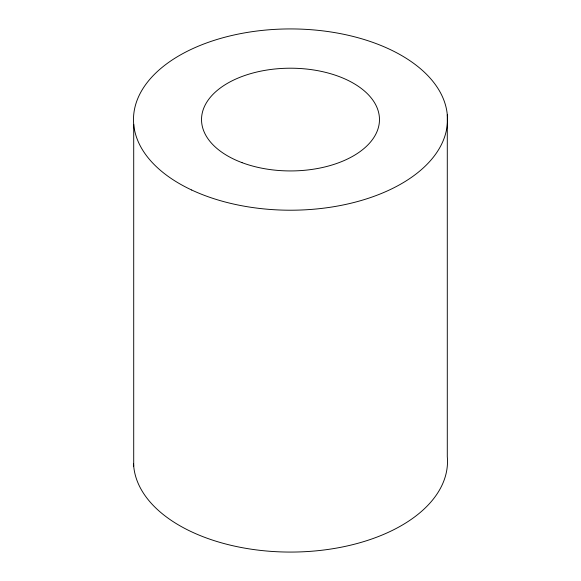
<?xml version="1.0" encoding="UTF-8"?>
<svg xmlns="http://www.w3.org/2000/svg" width="581" height="581" viewBox="0 0 581 581"><rect width="100%" height="100%" fill="white"/><g stroke="black" fill="none" stroke-linecap="round" stroke-linejoin="round"><path stroke-width="0.87" d="M447.29 114.827L447.29 456.681A157.008 90.643 0 0 1 296.383 552.008A157.008 90.643 0 0 1 133.536 463.471M133.71 124.319L133.71 466.173M191.694 190.016A157.008 90.643 0 0 0 445.576 133.753A157.008 90.643 0 0 0 234.237 34.947A157.008 90.643 0 0 0 191.694 190.016M242.045 162.651A88.973 51.368 0 0 0 379.349 122.264A88.973 51.368 0 0 0 250.106 73.802A88.973 51.368 0 0 0 242.045 162.651"/></g></svg>
